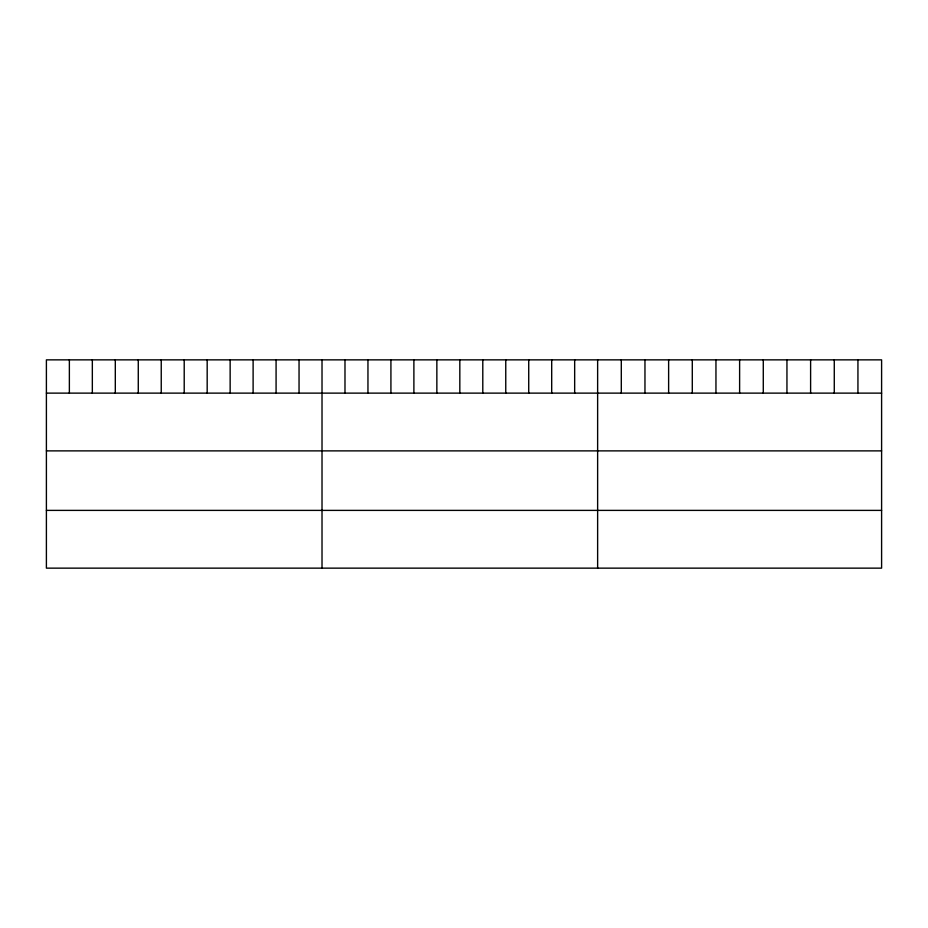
<?xml version="1.0" encoding="UTF-8"?>
<svg xmlns="http://www.w3.org/2000/svg" width="928" height="928" viewBox="0 0 928 928"><rect width="100%" height="100%" fill="white"/><g stroke="black" fill="none" stroke-linecap="round" stroke-linejoin="round"><path stroke-width="1.39" d="M881.6 393.124L881.6 568.145L46.4 568.145L46.4 359.855L881.6 359.855L881.6 393.124L46.4 393.124M46.4 450.88L881.6 450.88M46.4 510.388L881.6 510.388M857.936 359.855L857.936 393.124M834.272 359.855L834.272 393.124M810.608 359.855L810.608 393.124M786.944 359.855L786.944 393.124M763.28 359.855L763.28 393.124M739.616 359.855L739.616 393.124M715.952 359.855L715.952 393.124M692.288 359.855L692.288 393.124M668.624 359.855L668.624 393.124M644.96 359.855L644.96 393.124M621.296 359.855L621.296 393.124M597.632 359.855L597.632 568.145M574.664 359.855L574.664 393.124M551.696 359.855L551.696 393.124M528.728 359.855L528.728 393.124M505.76 359.855L505.76 393.124M482.792 359.855L482.792 393.124M459.824 359.855L459.824 393.124M436.856 359.855L436.856 393.124M413.888 359.855L413.888 393.124M390.92 359.855L390.92 393.124M367.952 359.855L367.952 393.124M344.984 359.855L344.984 393.124M322.016 359.855L322.016 568.145M299.048 359.855L299.048 393.124M276.08 359.855L276.08 393.124M253.112 359.855L253.112 393.124M230.144 359.855L230.144 393.124M207.176 359.855L207.176 393.124M184.208 359.855L184.208 393.124M161.24 359.855L161.24 393.124M138.272 359.855L138.272 393.124M115.304 359.855L115.304 393.124M92.336 359.855L92.336 393.124M69.368 359.855L69.368 393.124"/></g></svg>
